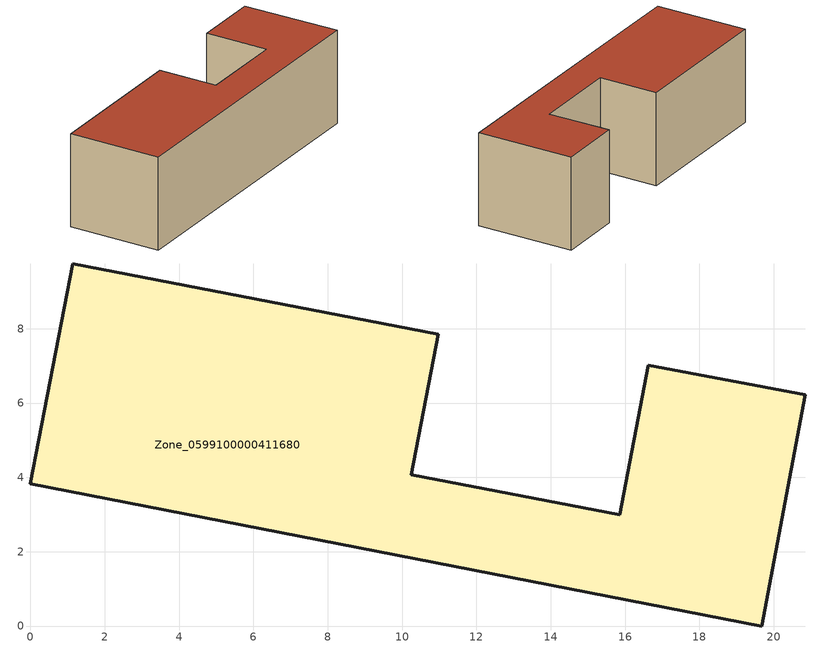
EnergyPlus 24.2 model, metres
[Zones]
Zone_0599100000411680
 floor ground (C_G): 15.86,2.99 16.63,7.02 20.84,6.22 19.67,0 0,3.83 1.14,9.74 10.98,7.85 10.25,4.07 z0
 wall outside (C_F): 19.67,0 20.84,6.22 16.63,7.02 15.86,2.99 10.25,4.07 10.98,7.85 1.14,9.74 0,3.83 19.67,0 z0:6.02
 roof outside (C_R): 1.14,9.74 0,3.83 19.67,0 20.84,6.22 16.63,7.02 15.86,2.99 10.25,4.07 10.98,7.85 z6.02
[BUILDING]
Pand.0599100000411680: North Axis=0; Terrain=City; Loads Convergence Tolerance Value=0.04; Temperature Convergence Tolerance Value=0.4; Solar Distribution=FullExterior; Maximum Number of Warmup Days=25; Minimum Number of Warmup Days=1
[Site:Location]
Rotterdam.The.Hague.AP_ZH_NLD Design_Conditions: Latitude=51.96; Longitude=4.45; Time Zone=1; Elevation=-4.5
[SITE:GROUNDTEMPERATURE:BUILDINGSURFACE]
18, 18, 18, 18, 18, 18, 18, 18, 18, 18, 18, 18
[MATERIAL] Thermal Absorptance=0.9; Solar Absorptance=0.7; Visible Absorptance=0.7
Name | Roughness | Thickness | Conductivity | Density | Specific Heat
G.TC.1992-2005 | MediumSmooth | 0.15 | 0.06 | 540 | 1210
F.TC.1992-2005 | Rough | 0.3 | 0.12 | 1920 | 840
R.TC.1992-2005 | MediumRough | 0.2 | 0.08 | 1500 | 1000
[CONSTRUCTION]
C_G: G.TC.1992-2005
C_F: F.TC.1992-2005
C_R: R.TC.1992-2005
[ZONE]
Zone_0599100000411680: Type=1; Multiplier=1; Ceiling Height=Autocalculate; Volume=Autocalculate; Floor Area=autocalculate; Part of Total Floor Area=Yes
[ZONEINFILTRATION:DESIGNFLOWRATE]
Infil_Zone_0599100000411680: Zone or ZoneList or Space or SpaceList=Zone_0599100000411680; Schedule=AlwaysOn; Design Flow Rate Calculation Method=Flow/Area; Flow Rate per Floor Area=0.0015; Constant Term Coefficient=1; Temperature Term Coefficient=0; Velocity Term Coefficient=0; Velocity Squared Term Coefficient=0
[HVACTEMPLATE:ZONE:IDEALLOADSAIRSYSTEM]
Zone_0599100000411680: Maximum Heating Supply Air Temperature=50; Minimum Cooling Supply Air Temperature=13; Maximum Heating Supply Air Humidity Ratio=0.0156; Minimum Cooling Supply Air Humidity Ratio=0.0077; Heating Limit=NoLimit; Cooling Limit=NoLimit; Dehumidification Control Type=ConstantSensibleHeatRatio; Cooling Sensible Heat Ratio=0.7; Dehumidification Setpoint=60; Humidification Control Type=None; Humidification Setpoint=30; Outdoor Air Method=None; Outdoor Air Flow Rate per Person=0.00944; Outdoor Air Flow Rate per Zone Floor Area=0; Outdoor Air Flow Rate per Zone=0; Demand Controlled Ventilation Type=None; Outdoor Air Economizer Type=NoEconomizer; Heat Recovery Type=None; Sensible Heat Recovery Effectiveness=0.7; Latent Heat Recovery Effectiveness=0.65
[ZONECONTROL:THERMOSTAT]
ThermostatControl_Zone_0599100000411680: Zone or ZoneList=Zone_0599100000411680; Control Type Schedule=DualSetpointControlType; Control 1=Thermostat_Zone_0599100000411680; Temperature Difference Between Cutout And Setpoint=0
[THERMOSTATSETPOINT:DUALSETPOINT]
Thermostat_Zone_0599100000411680: Heating Setpoint Temperature Schedule=HeatingSetpoint_Zone_0599100000411680; Cooling Setpoint Temperature Schedule=CoolingSetpoint_Zone_0599100000411680
[SCHEDULE:COMPACT]
HeatingSetpoint_Zone_0599100000411680: Through: 12/31, For: AllDays, Until: 24:00, 21
CoolingSetpoint_Zone_0599100000411680: Through: 12/31, For: AllDays, Until: 24:00, 24
DualSetpointControlType: Through: 12/31, For: AllDays, Until: 24:00, 4
AlwaysOn: Through: 12/31, For: AllDays, Until: 24:00, 1
